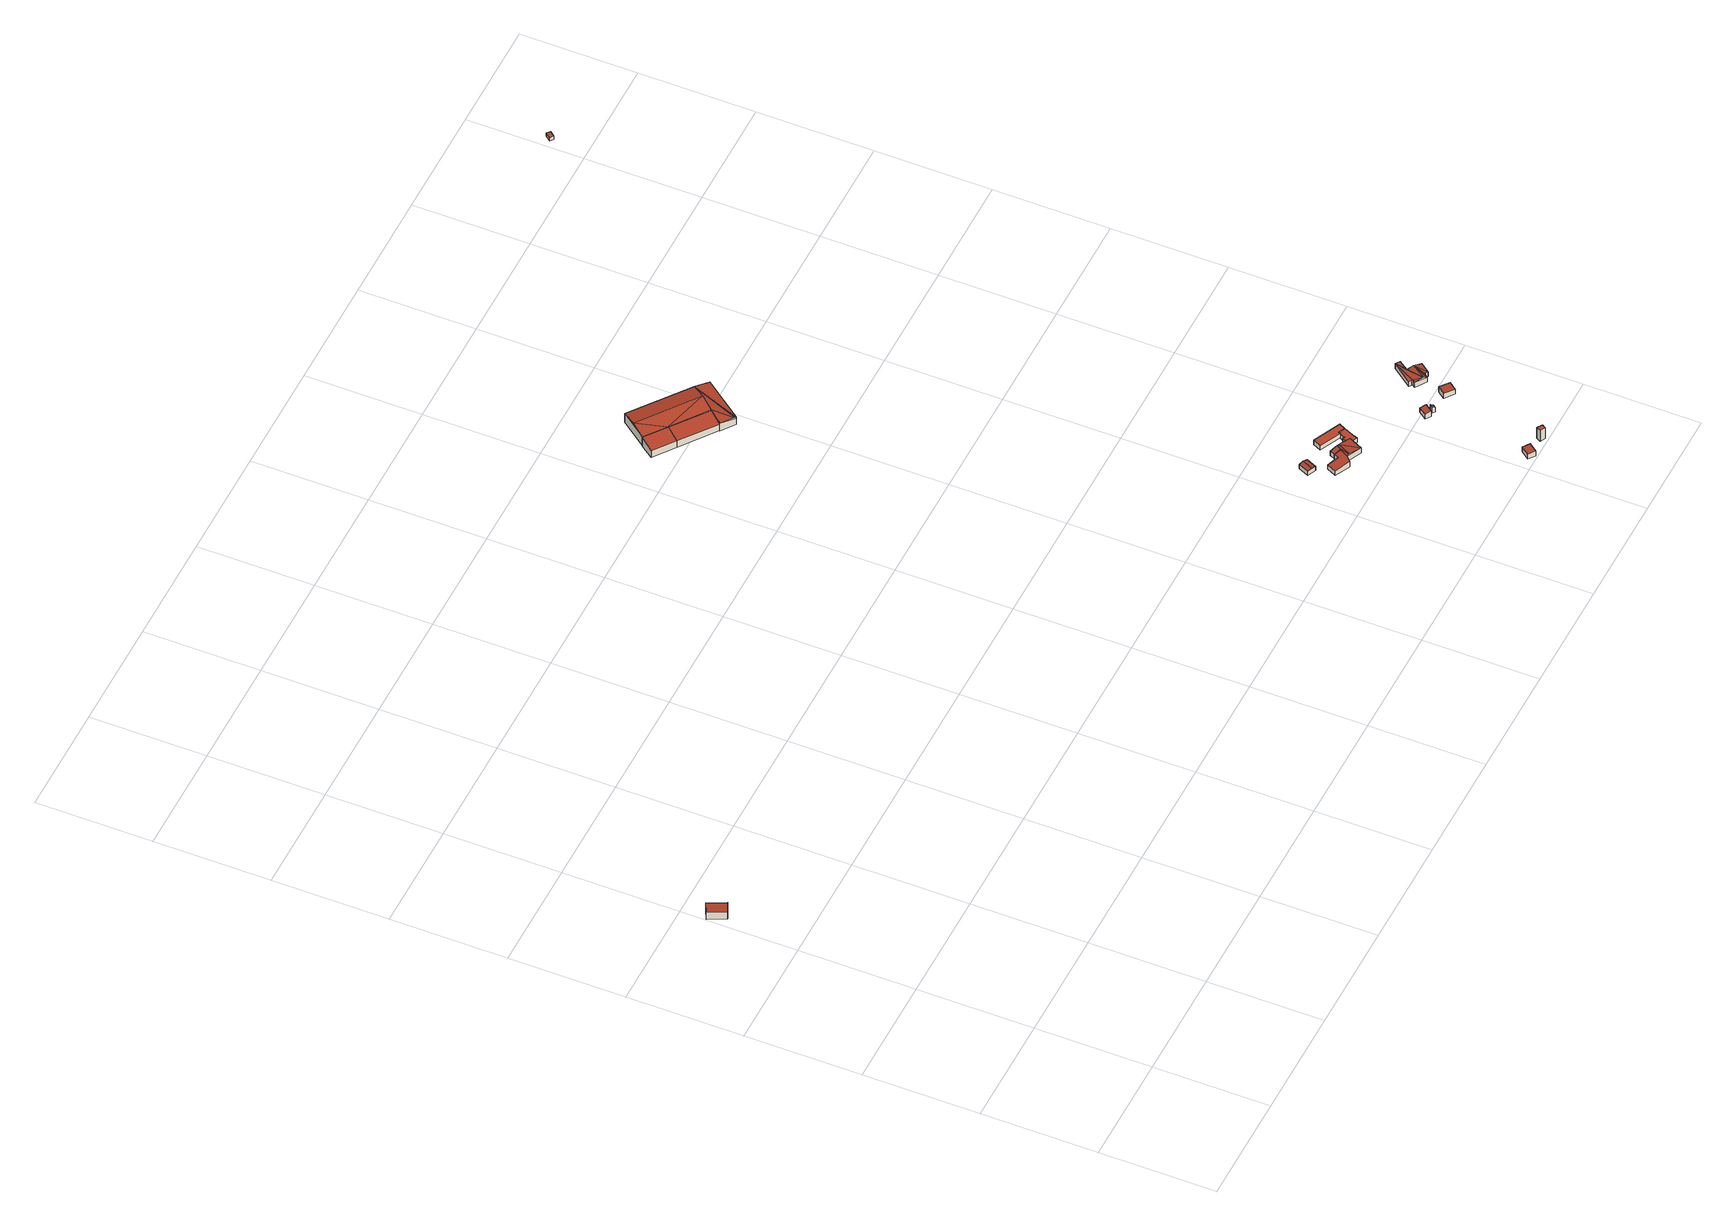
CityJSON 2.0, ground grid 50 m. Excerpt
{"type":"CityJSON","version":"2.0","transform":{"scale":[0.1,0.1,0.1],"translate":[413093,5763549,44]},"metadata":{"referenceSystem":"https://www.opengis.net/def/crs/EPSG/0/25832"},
"CityObjects":{
"building1":{"type":"Building","attributes":{"Gemeindeschluessel":"05570044","Geometrietyp2DReferenz":"3000","function":"31001_2700","roofType":"2100","measuredHeight":4},"geometry":[{"type":"Solid","lod":"2","boundaries":[[[[0,1,2,3]],[[4,5,1,0]],[[6,7,5,4]],[[3,2,7,6]],[[4,0,3,6]],[[1,5,7,2]]]],"semantics":{"surfaces":[{"type":"WallSurface"},{"type":"RoofSurface"},{"type":"GroundSurface"}],"values":[[0,0,0,0,1,2]]}}]},
"building2":{"type":"Building","attributes":{"Gemeindeschluessel":"05570044","Geometrietyp2DReferenz":"3000","function":"31001_2700","roofType":"2100","measuredHeight":5.07},"geometry":[{"type":"Solid","lod":"2","boundaries":[[[[8,9,10,11]],[[12,13,9,8]],[[14,15,13,12]],[[11,10,15,14]],[[12,8,11,14]],[[9,13,15,10]]]],"semantics":{"surfaces":[{"type":"WallSurface"},{"type":"RoofSurface"},{"type":"GroundSurface"}],"values":[[0,0,0,0,1,2]]}}]},
"building3":{"type":"Building","attributes":{"Gemeindeschluessel":"05570044","Geometrietyp2DReferenz":"3000","function":"31001_2700","roofType":"2100","measuredHeight":5.06},"geometry":[{"type":"Solid","lod":"2","boundaries":[[[[16,17,18,19]],[[14,15,17,16]],[[12,13,15,14]],[[19,18,13,12]],[[14,16,19,12]],[[17,15,13,18]]]],"semantics":{"surfaces":[{"type":"WallSurface"},{"type":"RoofSurface"},{"type":"GroundSurface"}],"values":[[0,0,0,0,1,2]]}}]},
"building4":{"type":"Building","attributes":{"Gemeindeschluessel":"05570044","Geometrietyp2DReferenz":"3000","function":"31001_2700","roofType":"5000","measuredHeight":6.4},"geometry":[{"type":"Solid","lod":"2","boundaries":[[[[20,21,22,8]],[[23,24,21,20]],[[25,26,24,23]],[[19,27,26,25]],[[12,28,27,19]],[[8,22,28,12]],[[25,23,29,30]],[[12,19,30]],[[12,30,29]],[[8,12,29]],[[29,20,8]],[[20,29,23]],[[25,30,19]],[[21,24,26,27,28,22]]]],"semantics":{"surfaces":[{"type":"WallSurface"},{"type":"RoofSurface"},{"type":"GroundSurface"}],"values":[[0,0,0,0,0,0,1,1,1,1,1,0,0,2]]}}]},
"building5":{"type":"Building","attributes":{"Gemeindeschluessel":"05570044","Geometrietyp2DReferenz":"3000","function":"31001_2700","roofType":"5000","measuredHeight":4.9},"geometry":[{"type":"MultiSurface","lod":"2","boundaries":[[[31,18,17,32]],[[33,34,18,31]],[[35,36,34,33]],[[37,38,36,35]],[[32,17,39,40]],[[41,40,42]],[[37,35,43]],[[42,37,43]],[[43,41,42]],[[43,33,31]],[[41,43,31]],[[41,31,32]],[[32,40,41]],[[33,43,35]],[[18,34,36,38,39,17]],[[38,37,42,40,39]],[[42,37,40]]],"semantics":{"surfaces":[{"type":"WallSurface"},{"type":"RoofSurface"},{"type":"GroundSurface"},{"type":"ClosureSurface"}],"values":[0,0,0,0,0,1,1,1,1,1,1,1,1,0,2,0,3]}}]},
"building6":{"type":"Building","attributes":{"Gemeindeschluessel":"05570044","Geometrietyp2DReferenz":"3000","function":"31001_1310","roofType":"3100","measuredHeight":2.81},"geometry":[{"type":"Solid","lod":"2","boundaries":[[[[44,45,46,47]],[[48,49,45,44]],[[50,51,49,48]],[[47,46,51,50]],[[44,52,48]],[[50,53,47]],[[47,53,52,44]],[[48,52,53,50]],[[45,49,51,46]]]],"semantics":{"surfaces":[{"type":"WallSurface"},{"type":"RoofSurface"},{"type":"GroundSurface"}],"values":[[0,0,0,0,0,0,1,1,2]]}}]},
"building7":{"type":"Building","attributes":{"Gemeindeschluessel":"05570044","Geometrietyp2DReferenz":"3000","function":"31001_9998","roofType":"2100","measuredHeight":3.25},"geometry":[{"type":"Solid","lod":"2","boundaries":[[[[54,55,56,57]],[[58,59,55,54]],[[60,61,59,58]],[[62,63,61,60]],[[64,65,63,62]],[[66,67,65,64]],[[68,69,67,66]],[[70,71,69,68]],[[57,56,71,70]],[[68,66,64,62,60,58,54,57,70]],[[55,59,61,63,65,67,69,71,56]]]],"semantics":{"surfaces":[{"type":"WallSurface"},{"type":"RoofSurface"},{"type":"GroundSurface"}],"values":[[0,0,0,0,0,0,0,0,0,1,2]]}}]},
"building8":{"type":"Building","attributes":{"Gemeindeschluessel":"05570044","Geometrietyp2DReferenz":"3000","function":"31001_9998","roofType":"2100","measuredHeight":3.06},"geometry":[{"type":"Solid","lod":"2","boundaries":[[[[72,73,74,75]],[[76,77,73,72]],[[64,78,77,76]],[[75,74,78,64]],[[76,72,75,64]],[[73,77,78,74]]]],"semantics":{"surfaces":[{"type":"WallSurface"},{"type":"RoofSurface"},{"type":"GroundSurface"}],"values":[[0,0,0,0,1,2]]}}]},
"building9":{"type":"Building","attributes":{"Gemeindeschluessel":"05570044","Geometrietyp2DReferenz":"3000","function":"31001_1000"},"address":[{"country":"Germany","locality":"Telgte","thoroughfareNumber":"32","thoroughfareName":"Sickerhook"}],"children":["building9-1","building9-2"]},
"building9-1":{"type":"BuildingPart","attributes":{"roofType":"3100","measuredHeight":3.49},"parents":["building9"],"geometry":[{"type":"Solid","lod":"2","boundaries":[[[[79,80,81,82]],[[83,84,80,79]],[[85,86,84,83]],[[87,88,89,86,85]],[[90,91,92,93,94]],[[95,96,91,90]],[[82,81,96,95]],[[97,98,83]],[[83,79,82,95,97]],[[90,94,99,100,101,98]],[[98,97,90]],[[98,101,85,83]],[[101,100,87,85]],[[100,99,87]],[[97,95,90]],[[80,84,86,89,102,92,91,96,81]],[[88,87,99,103]],[[102,89,88,103]],[[103,99,94,93]],[[92,102,103,93]]]],"semantics":{"surfaces":[{"type":"WallSurface"},{"type":"RoofSurface"},{"type":"GroundSurface"},{"type":"ClosureSurface"}],"values":[[0,0,0,0,0,0,0,1,1,1,1,0,0,0,0,2,0,3,0,3]]}}]},
"building9-2":{"type":"BuildingPart","attributes":{"roofType":"1000","measuredHeight":2.57},"parents":["building9"],"geometry":[{"type":"Solid","lod":"2","boundaries":[[[[104,105,106,107]],[[108,109,105,104]],[[110,111,109,108]],[[93,92,111,110]],[[112,113,89,88]],[[114,115,113,112]],[[116,117,115,114]],[[118,119,117,116]],[[120,121,119,118]],[[107,106,121,120]],[[118,116,114,112,88,103,93,110,108,104,107,120]],[[105,109,111,92,102,89,113,115,117,119,121,106]],[[92,93,103,102]],[[102,103,88,89]]]],"semantics":{"surfaces":[{"type":"WallSurface"},{"type":"RoofSurface"},{"type":"GroundSurface"},{"type":"ClosureSurface"}],"values":[[0,0,0,0,0,0,0,0,0,0,1,2,3,3]]}}]},
"building10":{"type":"Building","attributes":{"Gemeindeschluessel":"05570044","Geometrietyp2DReferenz":"3000","function":"51009_1610","roofType":"1000","measuredHeight":2.32},"geometry":[{"type":"Solid","lod":"2","boundaries":[[[[122,123,124,125]],[[126,127,123,122]],[[128,129,127,126]],[[107,130,129,128]],[[120,131,130,107]],[[125,124,131,120]],[[107,128,126,122,125,120]],[[123,127,129,130,131,124]]]],"semantics":{"surfaces":[{"type":"WallSurface"},{"type":"RoofSurface"},{"type":"GroundSurface"}],"values":[[0,0,0,0,0,0,1,2]]}}]},
"building11":{"type":"Building","attributes":{"Gemeindeschluessel":"05570044","Geometrietyp2DReferenz":"3000","function":"31001_9998","roofType":"2100","measuredHeight":2.76},"geometry":[{"type":"Solid","lod":"2","boundaries":[[[[132,133,134,135]],[[136,137,133,132]],[[138,139,137,136]],[[135,134,139,138]],[[136,132,135,138]],[[133,137,139,134]]]],"semantics":{"surfaces":[{"type":"WallSurface"},{"type":"RoofSurface"},{"type":"GroundSurface"}],"values":[[0,0,0,0,1,2]]}}]},
"building12":{"type":"Building","attributes":{"Gemeindeschluessel":"05570044","Geometrietyp2DReferenz":"3000","function":"31001_9998","roofType":"1000","measuredHeight":6},"geometry":[{"type":"Solid","lod":"2","boundaries":[[[[140,141,142,143]],[[144,145,141,140]],[[146,147,145,144]],[[148,149,147,146]],[[143,142,149,148]],[[146,144,140,143,148]],[[141,145,147,149,142]]]],"semantics":{"surfaces":[{"type":"WallSurface"},{"type":"RoofSurface"},{"type":"GroundSurface"}],"values":[[0,0,0,0,0,1,2]]}}]},
"building13":{"type":"Building","attributes":{"Gemeindeschluessel":"05570044","Geometrietyp2DReferenz":"3000","function":"31001_9998","roofType":"2100","measuredHeight":2.77},"geometry":[{"type":"Solid","lod":"2","boundaries":[[[[150,151,152,153]],[[154,155,151,150]],[[156,157,155,154]],[[153,152,157,156]],[[154,150,153,156]],[[151,155,157,152]]]],"semantics":{"surfaces":[{"type":"WallSurface"},{"type":"RoofSurface"},{"type":"GroundSurface"}],"values":[[0,0,0,0,1,2]]}}]},
"building14":{"type":"Building","attributes":{"Gemeindeschluessel":"05570044","Geometrietyp2DReferenz":"3000","function":"31001_9998","roofType":"2100","measuredHeight":3.3},"geometry":[{"type":"Solid","lod":"2","boundaries":[[[[158,159,160,161]],[[162,163,159,158]],[[164,165,163,162]],[[161,160,165,164]],[[162,158,161,164]],[[159,163,165,160]]]],"semantics":{"surfaces":[{"type":"WallSurface"},{"type":"RoofSurface"},{"type":"GroundSurface"}],"values":[[0,0,0,0,1,2]]}}]},
"building15":{"type":"Building","attributes":{"Gemeindeschluessel":"05570044","Geometrietyp2DReferenz":"3000","function":"31001_2460","roofType":"2100","measuredHeight":2.79},"geometry":[{"type":"Solid","lod":"2","boundaries":[[[[166,167,168,169]],[[170,171,167,166]],[[172,173,171,170]],[[169,168,173,172]],[[170,166,169,172]],[[167,171,173,168]]]],"semantics":{"surfaces":[{"type":"WallSurface"},{"type":"RoofSurface"},{"type":"GroundSurface"}],"values":[[0,0,0,0,1,2]]}}]},
"building16":{"type":"Building","attributes":{"Gemeindeschluessel":"05570044","Geometrietyp2DReferenz":"3000","function":"31001_1000","roofType":"5000","measuredHeight":3.42},"address":[{"country":"Germany","locality":"Telgte","thoroughfareNumber":"33","thoroughfareName":"Sickerhook"}],"geometry":[{"type":"Solid","lod":"2","boundaries":[[[[174,175,176,177]],[[178,179,175,174]],[[180,181,179,178]],[[182,183,181,180]],[[184,185,183,182]],[[186,187,185,184]],[[188,189,187,186]],[[190,191,189,188]],[[192,193,191,190]],[[194,195,193,192]],[[196,197,195,194]],[[177,176,197,196]],[[178,174,177]],[[198,178,177]],[[192,198,177]],[[177,196,194,192]],[[178,198,199]],[[192,190,198]],[[182,180,199]],[[186,184,182,199]],[[188,186,199]],[[199,198,188]],[[198,190,188]],[[199,180,178]],[[175,179,181,183,185,187,189,191,193,195,197,176]]]],"semantics":{"surfaces":[{"type":"WallSurface"},{"type":"RoofSurface"},{"type":"GroundSurface"}],"values":[[0,0,0,0,0,0,0,0,0,0,0,0,1,1,1,1,1,1,1,1,1,1,0,0,2]]}}]},
"building17":{"type":"Building","attributes":{"Gemeindeschluessel":"05570044","Geometrietyp2DReferenz":"3000","function":"51002_1400","roofType":"1000","measuredHeight":1.74},"geometry":[{"type":"Solid","lod":"2","boundaries":[[[[200,201,202,203]],[[204,205,201,200]],[[206,207,205,204]],[[203,202,207,206]],[[204,200,203,206]],[[201,205,207,202]]]],"semantics":{"surfaces":[{"type":"WallSurface"},{"type":"RoofSurface"},{"type":"GroundSurface"}],"values":[[0,0,0,0,1,2]]}}]}
},
"vertices":[
[37,1813,45],[37,1813,6],[88,1836,6],[88,1836,40],[2,1889,45],[2,1889,6],[51,1912,40],[51,1912,6],
[2178,3149,78],[2178,3149,28],[2135,3093,28],[2135,3093,64],[2268,3080,78],[2268,3080,28],[2225,3025,64],[2225,3025,28],
[2374,2912,64],[2374,2912,28],[2417,2967,28],[2417,2967,78],
[2177,3150,78],[2177,3150,29],[2178,3149,29],[2263,3263,78],[2263,3263,29],[2504,3079,78],[2504,3079,29],[2417,2967,29],[2268,3080,29],[2218,3204,93],[2459,3021,93],
[2417,2967,70],[2374,2912,70],[2504,3079,70],[2504,3079,28],[2559,3037,70],[2559,3037,28],[2431,2867,70],[2431,2867,28],[2373,2910,28],[2373,2910,70],[2420,2966,77],[2431,2867,62],[2505,3078,77],
[3147,743,33],[3147,743,11],[3167,788,11],[3167,788,33],[3110,759,33],[3110,759,11],[3131,805,33],[3131,805,11],[3129,751,39],[3149,797,39],
[3158,665,30],[3158,665,6],[3224,633,6],[3224,633,37],[3177,706,30],[3177,706,6],[3201,694,33],[3201,694,6],[3225,683,35],[3225,683,6],[3234,704,35],[3234,704,6],[3264,690,38],[3264,690,6],[3253,669,38],[3253,669,6],[3243,652,38],[3243,652,6],
[3276,711,41],[3276,711,11],[3244,725,11],[3244,725,35],[3264,690,41],[3264,690,11],[3234,704,11],
[3264,690,36],[3264,690,9],[3253,669,9],[3253,669,36],[3276,711,36],[3276,711,9],[3317,692,36],[3317,692,9],[3318,691,36],[3318,691,34],[3318,691,9],[3307,622,36],[3307,622,9],[3330,670,9],[3330,670,34],[3330,670,36],[3243,652,36],[3243,652,9],[3252,648,43],[3283,708,43],[3336,683,36],[3318,691,38],[3317,692,39],[3336,683,9],[3336,683,34],
[3355,673,34],[3355,673,9],[3378,724,9],[3378,724,34],[3356,673,34],[3356,673,9],[3351,660,34],[3351,660,9],[3325,707,34],[3325,707,9],[3326,710,34],[3326,710,9],[3335,706,34],[3335,706,9],[3336,709,34],[3336,709,9],[3351,737,34],[3351,737,9],
[3254,771,34],[3254,771,11],[3346,728,11],[3346,728,34],[3271,807,34],[3271,807,11],[3390,752,34],[3390,752,11],[3378,724,11],[3351,737,11],
[3550,29,26],[3550,29,0],[3578,8,0],[3578,8,28],[3578,65,26],[3578,65,0],[3605,44,28],[3605,44,0],
[3666,43,61],[3666,43,1],[3655,25,1],[3655,25,61],[3686,29,61],[3686,29,1],[3687,29,61],[3687,29,1],[3677,12,61],[3677,12,1],
[3624,493,34],[3624,493,6],[3601,509,6],[3601,509,30],[3599,460,34],[3599,460,6],[3577,476,30],[3577,476,6],
[3637,468,29],[3637,468,6],[3627,476,6],[3627,476,39],[3627,456,29],[3627,456,6],[3617,464,39],[3617,464,6],
[3705,455,35],[3705,455,7],[3745,425,7],[3745,425,32],[3729,487,35],[3729,487,7],[3770,457,32],[3770,457,7],
[3787,677,39],[3787,677,12],[3769,690,12],[3769,690,39],[3757,636,39],[3757,636,12],[3811,596,39],[3811,596,12],[3781,556,39],[3781,556,12],[3772,562,39],[3772,562,12],[3768,566,39],[3768,566,12],[3753,546,39],[3753,546,12],[3708,579,39],[3708,579,12],[3716,591,39],[3716,591,12],[3713,593,39],[3713,593,12],[3702,601,39],[3702,601,12],[3739,557,46],[3784,617,46],
[3501,4158,75],[3501,4158,58],[3483,4136,58],[3483,4136,75],[3515,4147,75],[3515,4147,58],[3497,4125,75],[3497,4125,58]
]}
